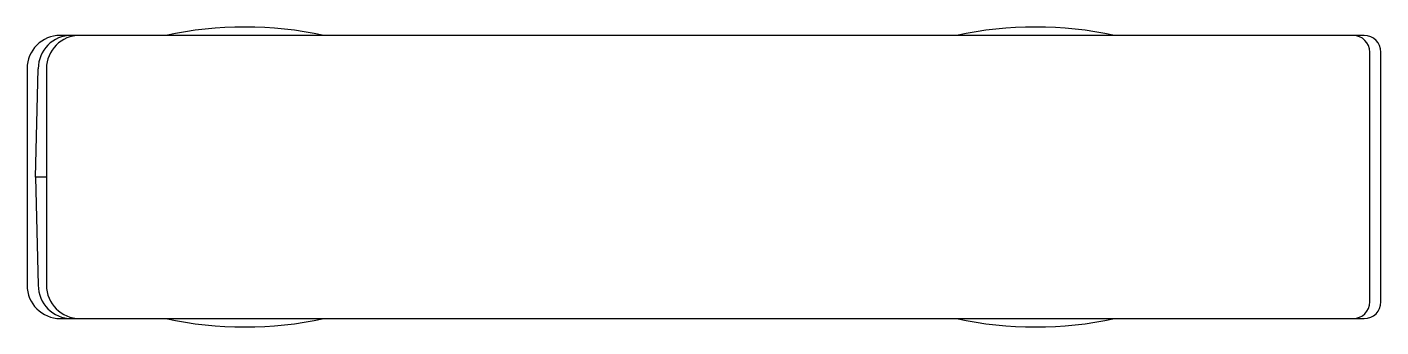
# Model space of a CAD drawing. Extents: x -11.5 to 0.9, y -1 to 1.8.
import ezdxf

# ---------------------------------------------------------------- set-up
doc = ezdxf.new("R2010")
doc.units = 0
doc.header["$MEASUREMENT"] = 0
doc.layers.get('0').update_dxf_attribs({"linetype": 'CONTINUOUS'})

msp = doc.modelspace()

# ---------------------------------------------------------------- linework, layer by layer
for p, q in [((0.708, 1.695), (-11.23, 1.695)), ((0.86, -0.744), (0.86, 1.542)), ((-11.535, 1.39), (-11.535, -0.591)), ((-11.459, 0.399), (-11.433, 1.39)), ((-11.357, 1.39), (-11.357, -0.591)), ((-11.459, 0.399), (-11.433, -0.591)), ((-11.23, -0.896), (0.708, -0.896))]:
    msp.add_line(p, q)
at = {"color": 9}
for p, q in [((0.759, -0.744), (0.759, 1.542)), ((-11.357, 0.399), (-11.459, 0.399))]:
    msp.add_line(p, q, dxfattribs=at)
for centre, radius, start, end in [((-9.541, -1.706), 3.477, 77.982, 102.018), ((-2.302, -1.706), 3.477, 77.982, 102.018), ((0.606, 1.542), 0.152, 0, 90), ((0.606, -0.744), 0.152, 270, 0), ((-9.541, 2.504), 3.477, 257.982, 282.018), ((-2.302, 2.504), 3.477, 257.982, 282.018)]:
    msp.add_arc(centre, radius, start, end, dxfattribs=at)
for centre, radius, start, end in [((-11.23, 1.39), 0.305, 90, 180), ((-11.128, 1.39), 0.305, 90, 180), ((-11.052, 1.39), 0.305, 90, 180), ((0.708, 1.542), 0.152, 0, 90), ((-11.23, -0.591), 0.305, 180, 270), ((-11.128, -0.591), 0.305, 180, 270), ((-11.052, -0.591), 0.305, 180, 270), ((0.708, -0.744), 0.152, 270, 0)]:
    msp.add_arc(centre, radius, start, end)

doc.saveas('drawing.dxf')
